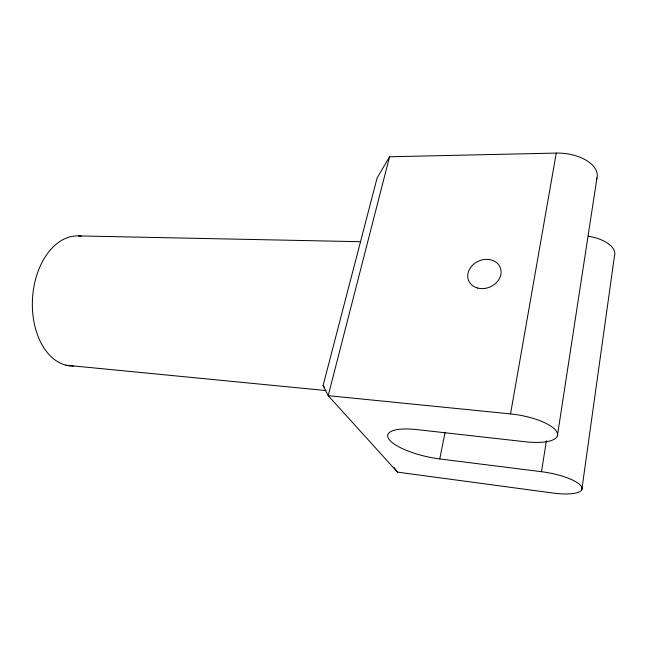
<?xml version="1.0" encoding="UTF-8"?>
<svg xmlns="http://www.w3.org/2000/svg" width="647" height="647" viewBox="0 0 647 647"><rect width="100%" height="100%" fill="white"/><g stroke="black" fill="none" stroke-linecap="round" stroke-linejoin="round"><path stroke-width="0.97" d="M581.815 489.73L614.472 255.913A31.493 15.172 6.7 0 0 588.147 236.139M557.39 435.892L596.955 178.046M596.397 179.68A35.213 19.45 6.1 0 0 556.266 153.088L389.567 156.768L377.104 177.965L323.071 385.572L328.207 395.665L397.444 472.116L552.942 493.03A34.914 9.624 10.9 0 0 581.613 486.835A34.914 9.624 10.9 0 0 541.515 471.695L546.391 440.777M541.515 471.695L439.734 458.941A42.5 12.528 12.8 0 1 389.235 439.62A42.5 12.528 12.8 0 1 417.121 429.624L525.485 441.796A39.54 12.705 10.8 0 0 556.881 431.978A39.54 12.705 10.8 0 0 510.54 413.902L556.266 153.088M439.734 458.941L445.128 432.285M389.567 156.768L328.207 395.665L510.54 413.902M78.489 235.912L360.387 241.711M65.905 365.191L326.064 390.562M323.071 385.572L324.422 387.076M394.007 467.401L397.444 472.116M73.354 366.097A65.169 42.751 -86.6 0 1 32.528 298.291A65.169 42.751 -86.6 0 1 81.263 236.163M477.478 288.012A17.105 14.153 -23 0 0 501.029 270.632A17.105 14.153 -23 0 0 474.736 263.329A17.105 14.153 -23 0 0 477.478 288.012"/></g></svg>
